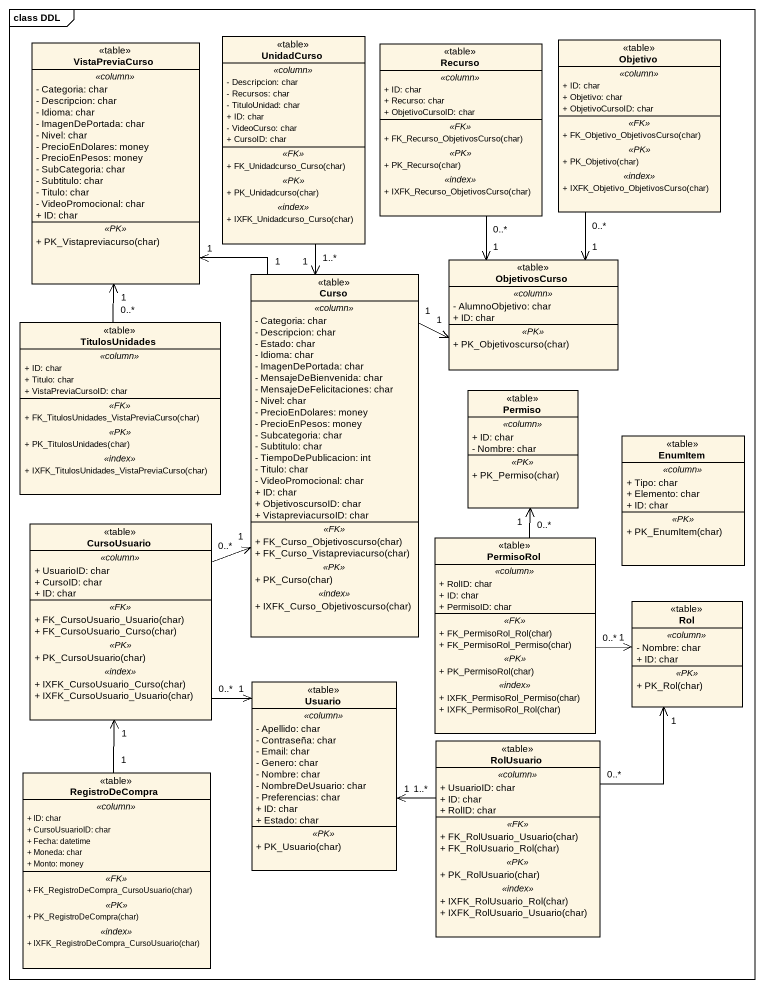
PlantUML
@startuml
mainframe class DDL
hide circle
hide empty members
skinparam classAttributeIconSize 0
class VistaPreviaCurso <<table>> {
  .. <<column>> ..
  - Categoria: char
  - Descripcion: char
  - Idioma: char
  - ImagenDePortada: char
  - Nivel: char
  - PrecioEnDolares: money
  - PrecioEnPesos: money
  - SubCategoria: char
  - Subtitulo: char
  - Titulo: char
  - VideoPromocional: char
  + ID: char
  .. <<PK>> ..
  + PK_Vistapreviacurso(char)
}
class UnidadCurso <<table>> {
  .. <<column>> ..
  - Descripcion: char
  - Recursos: char
  - TituloUnidad: char
  + ID: char
  - VideoCurso: char
  + CursoID: char
  .. <<FK>> ..
  + FK_Unidadcurso_Curso(char)
  .. <<PK>> ..
  + PK_Unidadcurso(char)
  .. <<index>> ..
  + IXFK_Unidadcurso_Curso(char)
}
class Recurso <<table>> {
  .. <<column>> ..
  + ID: char
  + Recurso: char
  + ObjetivoCursoID: char
  .. <<FK>> ..
  + FK_Recurso_ObjetivosCurso(char)
  .. <<PK>> ..
  + PK_Recurso(char)
  .. <<index>> ..
  + IXFK_Recurso_ObjetivosCurso(char)
}
class Objetivo <<table>> {
  .. <<column>> ..
  + ID: char
  + Objetivo: char
  + ObjetivoCursoID: char
  .. <<FK>> ..
  + FK_Objetivo_ObjetivosCurso(char)
  .. <<PK>> ..
  + PK_Objetivo(char)
  .. <<index>> ..
  + IXFK_Objetivo_ObjetivosCurso(char)
}
class Curso <<table>> {
  .. <<column>> ..
  - Categoria: char
  - Descripcion: char
  - Estado: char
  - Idioma: char
  - ImagenDePortada: char
  - MensajeDeBienvenida: char
  - MensajeDeFelicitaciones: char
  - Nivel: char
  - PrecioEnDolares: money
  - PrecioEnPesos: money
  - Subcategoria: char
  - Subtitulo: char
  - TiempoDePublicacion: int
  - Titulo: char
  - VideoPromocional: char
  + ID: char
  + ObjetivoscursoID: char
  + VistapreviacursoID: char
  .. <<FK>> ..
  + FK_Curso_Objetivoscurso(char)
  + FK_Curso_Vistapreviacurso(char)
  .. <<PK>> ..
  + PK_Curso(char)
  .. <<index>> ..
  + IXFK_Curso_Objetivoscurso(char)
}
class ObjetivosCurso <<table>> {
  .. <<column>> ..
  - AlumnoObjetivo: char
  + ID: char
  .. <<PK>> ..
  + PK_Objetivoscurso(char)
}
class TitulosUnidades <<table>> {
  .. <<column>> ..
  + ID: char
  + Titulo: char
  + VistaPreviaCursoID: char
  .. <<FK>> ..
  + FK_TitulosUnidades_VistaPreviaCurso(char)
  .. <<PK>> ..
  + PK_TitulosUnidades(char)
  .. <<index>> ..
  + IXFK_TitulosUnidades_VistaPreviaCurso(char)
}
class Permiso <<table>> {
  .. <<column>> ..
  + ID: char
  - Nombre: char
  .. <<PK>> ..
  + PK_Permiso(char)
}
class EnumItem <<table>> {
  .. <<column>> ..
  + Tipo: char
  + Elemento: char
  + ID: char
  .. <<PK>> ..
  + PK_EnumItem(char)
}
class CursoUsuario <<table>> {
  .. <<column>> ..
  + UsuarioID: char
  + CursoID: char
  + ID: char
  .. <<FK>> ..
  + FK_CursoUsuario_Usuario(char)
  + FK_CursoUsuario_Curso(char)
  .. <<PK>> ..
  + PK_CursoUsuario(char)
  .. <<index>> ..
  + IXFK_CursoUsuario_Curso(char)
  + IXFK_CursoUsuario_Usuario(char)
}
class PermisoRol <<table>> {
  .. <<column>> ..
  + RolID: char
  + ID: char
  + PermisoID: char
  .. <<FK>> ..
  + FK_PermisoRol_Rol(char)
  + FK_PermisoRol_Permiso(char)
  .. <<PK>> ..
  + PK_PermisoRol(char)
  .. <<index>> ..
  + IXFK_PermisoRol_Permiso(char)
  + IXFK_PermisoRol_Rol(char)
}
class Rol <<table>> {
  .. <<column>> ..
  - Nombre: char
  + ID: char
  .. <<PK>> ..
  + PK_Rol(char)
}
class Usuario <<table>> {
  .. <<column>> ..
  - Apellido: char
  - Contraseña: char
  - Email: char
  - Genero: char
  - Nombre: char
  - NombreDeUsuario: char
  - Preferencias: char
  + ID: char
  + Estado: char
  .. <<PK>> ..
  + PK_Usuario(char)
}
class RegistroDeCompra <<table>> {
  .. <<column>> ..
  + ID: char
  + CursoUsuarioID: char
  + Fecha: datetime
  + Moneda: char
  + Monto: money
  .. <<FK>> ..
  + FK_RegistroDeCompra_CursoUsuario(char)
  .. <<PK>> ..
  + PK_RegistroDeCompra(char)
  .. <<index>> ..
  + IXFK_RegistroDeCompra_CursoUsuario(char)
}
class RolUsuario <<table>> {
  .. <<column>> ..
  + UsuarioID: char
  + ID: char
  + RolID: char
  .. <<FK>> ..
  + FK_RolUsuario_Usuario(char)
  + FK_RolUsuario_Rol(char)
  .. <<PK>> ..
  + PK_RolUsuario(char)
  .. <<index>> ..
  + IXFK_RolUsuario_Rol(char)
  + IXFK_RolUsuario_Usuario(char)
}
UnidadCurso "1..*" --> "1" Curso
Recurso "0..*" --> "1" ObjetivosCurso
Objetivo "0..*" --> "1" ObjetivosCurso
Curso "1" -up-> "1" VistaPreviaCurso
Curso "1" -up-> "1" ObjetivosCurso
TitulosUnidades "0..*" -up-> "1" VistaPreviaCurso
CursoUsuario "0..*" -up-> "1" Curso
CursoUsuario "0..*" --> "1" Usuario
PermisoRol "0..*" -up-> "1" Permiso
PermisoRol "0..*" -right-> "1" Rol
RegistroDeCompra "1" -up-> "1" CursoUsuario
RolUsuario "0..*" -up-> "1" Rol
RolUsuario "1..*" -left-> "1" Usuario
@enduml
